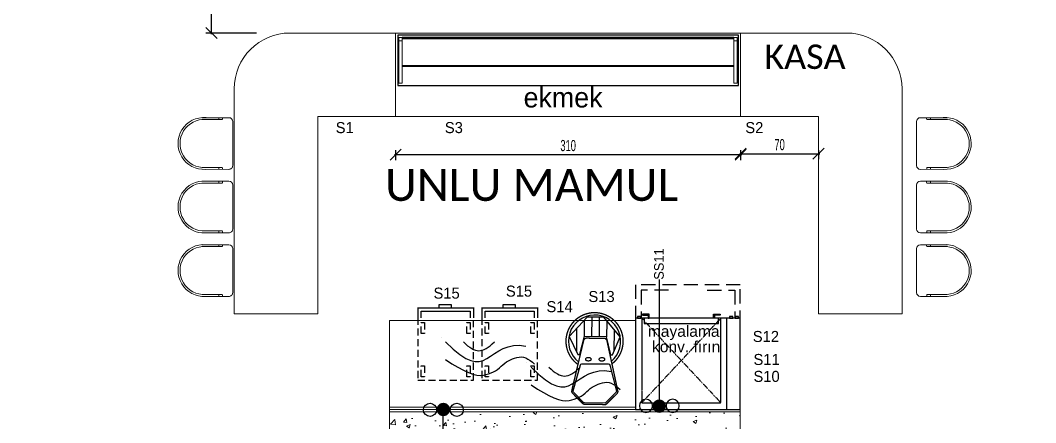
# Model space of a CAD drawing. Header units: centimetres. Extents: x -72470 to -43129, y -18750 to -16337.
# Drawn here: x -47794 to -46882, y -17906 to -17545 of the extents above; entities that cross this region are included whole.
import ezdxf

# ---------------------------------------------------------------- set-up
doc = ezdxf.new("R2010")
doc.units = ezdxf.units.CM
doc.header["$MEASUREMENT"] = 0
for name, pattern in [('DASHDOT', [25.4, 12.7, -6.35, 0, -6.35]), ('Dashed', [0.005644, 0.002822, -0.002822]), ('DUZ', [0]), ('HIDDEN', [9.525, 6.35, -3.175]), ('HIDDENX2', [19.05, 12.7, -6.35])]:
    doc.linetypes.add(name, pattern=pattern)
doc.layers.get('0').update_dxf_attribs({"linetype": 'DUZ', "lineweight": 0})
doc.layers.get('Defpoints').update_dxf_attribs({"lineweight": 0})
for name, color, linetype in [('-DWG_ANA', 7, 'Continuous'), ('-DWG_DETAY1', 7, 'Continuous'), ('-DWG_DETAY2', 7, 'Continuous'), ('002 Çizgi', 7, 'Continuous'), ('11-021_500-BLOK B-str_zemin_kat$0$2DTARAMA1', 253, 'Continuous'), ('CAM', 4, 'Continuous'), ('PLAN', 9, 'Continuous'), ('PRO_OLCU', 173, 'Continuous'), ('S2000-002 Çizgi', 7, 'Continuous'), ('S2000-019 Su Tes İşaretler', 5, 'Continuous'), ('SIH', 4, 'Continuous'), ('SU', 152, 'Continuous'), ('wall', 4, 'Continuous'), ('YAZI', 7, 'Continuous')]:
    doc.layers.add(name, color=color, linetype=linetype)
for name, color, linetype, lineweight in [('Auto-Tefris', 32, 'Continuous', 18), ('M-OLCU-IC', 155, 'Continuous', 0), ('TEFRIS', 30, 'Continuous', 9)]:
    doc.layers.add(name, color=color, linetype=linetype, lineweight=lineweight)
doc.styles.add('ARIAL', font='arial.ttf', dxfattribs={"width": 0.6})
doc.styles.get("Standard").update_dxf_attribs({"font": 'candara.ttf'})
doc.styles.add('TAKSİM', font='GOTHIC.TTF', dxfattribs={"height": 20})
doc.styles.add('Yazi-20-Normal', font='arial.ttf', dxfattribs={"height": 10})
doc.dimstyles.new('E_100', dxfattribs={"dimtxt": 10, "dimasz": 10, "dimexe": 5, "dimexo": 30, "dimgap": 3, "dimtad": 1, "dimtoh": 1, "dimdec": 0, "dimzin": 12, "dimdsep": 46, "dimtxsty": 'ARIAL', "dimblk": 'OBLIQUE', "dimcen": 5, "dimdle": 1, "dimclrt": 256, "dimadec": 0, "dimazin": 3, "dimtfac": 1, "dimtdec": 0, "dimtofl": 0, "dimtmove": 2, "dimatfit": 3, "dimldrblk": 'OBLIQUE', "dimfxl": 5, "dimtolj": 1, "dimtzin": 0, "dimarcsym": 0})

# ---------------------------------------------------------------- blocks, each defined once
blk = doc.blocks.new('RT2')
at = {"layer": 'Auto-Tefris'}
for p, q in [((142.9, -17093.6), (115, -17118.6)), ((137.9, -17101.6), (116.8, -17120.5)), ((190.6, -17139), (150.3, -17094)), ((162.7, -17171), (190.2, -17146.5)), ((161.1, -17169), (181.7, -17150.5)), ((114.3, -17166.7), (114.4, -17166.8)), ((114.4, -17166.8), (114.3, -17166.7))]:
    blk.add_line(p, q, dxfattribs=at)
for centre, radius, start, end in [((131.5, -17105.6), 2.58, 11.2162, 72.446), ((135.4, -17102.1), 2.58, 11.2162, 72.446), ((146.4, -17097.5), 5.25, 41.8311, 131.8311), ((140.8, -17143), 35.6, 127.0222, 315.6258), ((140.8, -17143), 32.9, 127.0222, 315.6258), ((186.7, -17142.6), 5.25, 311.8311, 41.8311), ((177, -17156.5), 2.58, 11.2162, 72.446), ((180.9, -17153), 2.58, 11.2162, 72.446)]:
    blk.add_arc(centre, radius, start, end, dxfattribs=at)
blk = doc.blocks.new('_OBLIQUE')
at = {"layer": 'M-OLCU-IC', "linetype": 'ByBlock'}
for p, q in [((-0.5, -0.5), (0.5, 0.5)), ((0, 0), (0, 0))]:
    blk.add_line(p, q, dxfattribs=at)
blk = doc.blocks.new('*D94')
at = {"layer": 'Defpoints', "color": 0, "linetype": 'Continuous', "transparency": 16777216}
for p in [(-47146.99, -17631.57), (-47076.99, -17631.57), (-47076.99, -17664.88)]:
    blk.add_point(p, dxfattribs=at)
at = {"layer": 'TEFRIS', "color": 0, "lineweight": -2, "transparency": 16777216}
for p, q in [((-47146.99, -17661.57), (-47146.99, -17669.88)), ((-47076.99, -17661.57), (-47076.99, -17669.88)), ((-47147.99, -17664.88), (-47075.99, -17664.88))]:
    blk.add_line(p, q, dxfattribs=at)
at = {"layer": 'TEFRIS', "color": 0, "linetype": 'Continuous', "lineweight": -2, "transparency": 16777216, "xscale": 10, "yscale": 10, "zscale": 10, "rotation": 180}
blk.add_blockref('_OBLIQUE', (-47146.99, -17664.88), dxfattribs=at)
at = {"layer": 'TEFRIS', "color": 0, "linetype": 'Continuous', "lineweight": -2, "transparency": 16777216, "xscale": 10, "yscale": 10, "zscale": 10}
blk.add_blockref('_OBLIQUE', (-47076.99, -17664.88), dxfattribs=at)
at = {"layer": 'TEFRIS', "linetype": 'Continuous', "transparency": 16777216, "insert": (-47111.99, -17656.77), "char_height": 10, "attachment_point": 5, "style": 'ARIAL'}
blk.add_mtext('\\A1;70', dxfattribs=at)
blk = doc.blocks.new('*D95')
at = {"layer": 'Defpoints', "color": 0, "linetype": 'Continuous', "transparency": 16777216}
for p in [(-47456.99, -17631.57), (-47146.99, -17631.57), (-47146.99, -17665.72)]:
    blk.add_point(p, dxfattribs=at)
at = {"layer": 'TEFRIS', "color": 0, "lineweight": -2, "transparency": 16777216}
for p, q in [((-47456.99, -17661.57), (-47456.99, -17670.72)), ((-47146.99, -17661.57), (-47146.99, -17670.72)), ((-47457.99, -17665.72), (-47145.99, -17665.72))]:
    blk.add_line(p, q, dxfattribs=at)
at = {"layer": 'TEFRIS', "color": 0, "linetype": 'Continuous', "lineweight": -2, "transparency": 16777216, "xscale": 10, "yscale": 10, "zscale": 10, "rotation": 180}
blk.add_blockref('_OBLIQUE', (-47456.99, -17665.72), dxfattribs=at)
at = {"layer": 'TEFRIS', "color": 0, "linetype": 'Continuous', "lineweight": -2, "transparency": 16777216, "xscale": 10, "yscale": 10, "zscale": 10}
blk.add_blockref('_OBLIQUE', (-47146.99, -17665.72), dxfattribs=at)
at = {"layer": 'TEFRIS', "linetype": 'Continuous', "transparency": 16777216, "insert": (-47301.99, -17657.61), "char_height": 10, "attachment_point": 5, "style": 'ARIAL'}
blk.add_mtext('\\A1;310', dxfattribs=at)
blk = doc.blocks.new('A$C0C391999')
at = {"layer": '-DWG_ANA', "color": 0, "linetype": 'HIDDEN'}
blk.add_lwpolyline([(56, 0.6), (0, 0.6), (0, 50.6), (56, 50.6)], dxfattribs=at)
at = {"layer": '-DWG_ANA', "color": 0, "const_width": 1.2}
blk.add_lwpolyline([(56, 0.6), (65, 0.6), (65, 50.6), (56, 50.6)], dxfattribs=at)
at = {"layer": '-DWG_DETAY1', "color": 0, "linetype": 'HIDDEN'}
for points in [[(3, 44.6), (13, 44.6), (13, 47.6), (3, 47.6)], [(42, 44.6), (52, 44.6), (52, 47.6), (42, 47.6)], [(3, 3.6), (13, 3.6), (13, 6.6), (3, 6.6)], [(42, 3.6), (52, 3.6), (52, 6.6), (42, 6.6)]]:
    blk.add_lwpolyline(points, close=True, dxfattribs=at)
at = {"layer": '-DWG_DETAY1', "color": 0}
for points in [[(56, 3.6), (62, 3.6), (62, 47.6), (56, 47.6)], [(65, 19.6), (68, 19.6), (68, 30.6), (65, 30.6)]]:
    blk.add_lwpolyline(points, dxfattribs=at)
blk = doc.blocks.new('T_MC')
at = {"layer": '-DWG_DETAY2', "color": 0, "linetype": 'Continuous'}
for points in [[(5, 25), (12.2, 29.6), (18.9, 33.6), (25, 36.8), (30.6, 39.4), (35.7, 41.2), (40.2, 42.3), (44.1, 42.8), (47.5, 42.5), (50.5, 41.8), (53.4, 40.9), (56.2, 39.9), (58.8, 38.8), (61.2, 37.4), (63.4, 35.9), (65.5, 34.3), (67.5, 32.5), (69.4, 30.7), (71.4, 29.1), (73.5, 27.6), (75.6, 26.2), (77.9, 25.1), (80.2, 24.1), (82.5, 23.2), (85, 22.5), (87.5, 22.1), (90, 22), (92.5, 22.4), (95, 23.1), (97.5, 24.3), (100, 25.8), (102.5, 27.7), (105, 30)], [(5, 5), (13.7, 13.2), (21.2, 19.4), (27.7, 23.6), (33.3, 26.1), (38.3, 27.2), (42.8, 27), (47.1, 25.8), (51.2, 23.8), (55.5, 21.2), (60, 18.3), (64.8, 15.3), (69.8, 12.7), (75.3, 10.5), (81.3, 9.2), (87.8, 8.9), (95, 10)], [(25, 5), (27.5, 7.3), (29.8, 9.4), (32.1, 11.1), (34.4, 12.5), (36.5, 13.6), (38.6, 14.4), (40.6, 14.8), (42.5, 15), (44.4, 14.8), (46.4, 14.4), (48.5, 13.6), (50.6, 12.5), (52.9, 11.1), (55.2, 9.4), (57.5, 7.3), (60, 5)], [(0, 0), (0, 0)]]:
    blk.add_lwpolyline(points, dxfattribs=at)
blk = doc.blocks.new('A$C530A5B7E')
at = {"layer": '-DWG_ANA', "color": 0, "const_width": 1.2}
for points in [[(42.09, 37.13, 3.027737), (11.54, 36.28, 3.027737)], [(37.04, 0.6), (17.91, 0.6, -0.198912), (16, 1.39), (6.97, 10.42, -0.242213), (6.22, 12.77), (16.41, 57.74, -0.366629), (19.07, 60), (34.75, 60, -0.366629), (37.41, 57.74), (47.61, 12.77, -0.242213), (46.85, 10.42), (37.04, 0.6)]]:
    blk.add_lwpolyline(points, format="xyb", dxfattribs=at)
at = {"layer": '-DWG_DETAY1', "color": 0}
for points in [[(41.09, 45.15), (42.44, 45.15), (49.19, 61.35), (34.34, 78.9), (19.49, 78.9), (3.29, 61.35), (11.39, 45.15), (12.74, 45.15)], [(16.79, 76.2), (16.79, 61.35)], [(23.54, 78.9), (23.54, 61.35)], [(30.29, 78.9), (30.29, 61.35)], [(37.04, 74.85), (37.04, 61.35)], [(10.04, 68.66), (10.04, 47.85)], [(43.79, 67.73), (43.79, 48.39)], [(41.09, 45.15), (37.04, 61.35), (16.79, 61.35), (12.74, 45.15)]]:
    blk.add_lwpolyline(points, dxfattribs=at)
blk.add_lwpolyline([(36.48, 1.95), (17.91, 1.95, -0.198912), (16.95, 2.35), (7.92, 11.37, -0.242213), (7.55, 12.55), (13.69, 35.92, -0.366629), (15.02, 37.05), (38.8, 37.05, -0.366629), (40.13, 35.92), (46.28, 12.55, -0.242213), (45.9, 11.37)], format="xyb", close=True, dxfattribs=at)
at = {"layer": '-DWG_DETAY2', "color": 0}
for points in [[(20.84, 39.75, 0.051099), (21.93, 39.86, 0.064948), (22.75, 40.15, 0.104203), (23.37, 40.64, 0.174705), (23.54, 41.1, 0.174705), (23.37, 41.56, 0.104203), (22.75, 42.05, 0.064948), (21.93, 42.34, 0.051099), (20.84, 42.45, 0.051099), (19.75, 42.34, 0.064948), (18.93, 42.05, 0.104203), (18.3, 41.56, 0.174705), (18.14, 41.1, 0.174705), (18.3, 40.64, 0.104203), (18.93, 40.15, 0.064948), (19.75, 39.86, 0.051099)], [(32.99, 39.75, 0.051099), (34.08, 39.86, 0.064948), (34.9, 40.15, 0.104203), (35.52, 40.64, 0.174705), (35.69, 41.1, 0.174705), (35.52, 41.56, 0.104203), (34.9, 42.05, 0.064948), (34.08, 42.34, 0.051099), (32.99, 42.45, 0.051099), (31.9, 42.34, 0.064948), (31.08, 42.05, 0.104203), (30.45, 41.56, 0.174705), (30.29, 41.1, 0.174705), (30.45, 40.64, 0.104203), (31.08, 40.15, 0.064948), (31.9, 39.86, 0.051099)]]:
    blk.add_lwpolyline(points, format="xyb", close=True, dxfattribs=at)
blk.add_arc((26.24, 57.3), 23.47, 310.7165, 232.8649, dxfattribs=at)
blk = doc.blocks.new('A$C08563476')
at = {"layer": 'S2000-002 Çizgi', "linetype": 'HIDDENX2', "ltscale": 10}
blk.add_line((81.85, 85.54), (81.85, 3.54), dxfattribs=at)
at = {"layer": 'S2000-002 Çizgi', "linetype": 'Dashed'}
for p, q in [((5.44, 3.54), (76.67, 79.59)), ((5.44, 79.59), (76.67, 3.54))]:
    blk.add_line(p, q, dxfattribs=at)
at = {"layer": 'S2000-002 Çizgi'}
for points in [[(0, 85.54), (94, 85.54), (94, 3.54), (0, 3.54)], [(1.67, 3.54), (4.73, 3.54), (4.73, 2.12), (1.67, 2.12)], [(84.21, 3.53), (87.28, 3.53), (87.28, 2.12), (84.21, 2.12)], [(89.4, 3.53), (92.46, 3.53), (92.46, 2.12), (89.4, 2.12)]]:
    blk.add_lwpolyline(points, close=True, dxfattribs=at)
at = {"layer": 'S2000-002 Çizgi', "linetype": 'Dashed'}
blk.add_lwpolyline([(5.44, 79.59), (76.67, 79.59), (76.67, 3.54), (5.44, 3.54)], close=True, dxfattribs=at)
at = {"layer": 'S2000-002 Çizgi'}
for points in [[(11.27, 0), (6.14, 0), (6.15, 1), (11.27, 1)], [(11.27, 1), (11.27, 3.53), (12.27, 3.53), (12.27, 0), (11.27, 0)], [(70.83, 1), (70.83, 3.53), (69.83, 3.53), (69.83, 0), (70.83, 0)], [(70.83, 0), (75.96, 0), (75.95, 1), (70.83, 1)]]:
    blk.add_lwpolyline(points, dxfattribs=at)
at = {"layer": 'S2000-002 Çizgi', "linetype": 'HIDDENX2', "ltscale": 10}
blk.add_lwpolyline([(7.79, 8.25), (74.31, 8.25), (74.31, 3.54), (7.79, 3.54)], close=True, dxfattribs=at)
blk = doc.blocks.new('*D91')
at = {"color": 0, "linetype": 'Continuous', "lineweight": -2, "transparency": 16777216}
for p, q in [((-47581.98, -17411.99), (-47627.43, -17411.99)), ((-47622.43, -17557.57), (-47622.43, -17410.99)), ((-47581.99, -17556.57), (-47627.43, -17556.57))]:
    blk.add_line(p, q, dxfattribs=at)
at = {"layer": 'Defpoints', "color": 0, "linetype": 'Continuous', "transparency": 16777216}
for p in [(-47622.43, -17411.99), (-47551.98, -17411.99), (-47551.99, -17556.57)]:
    blk.add_point(p, dxfattribs=at)
at = {"color": 0, "linetype": 'Continuous', "lineweight": -2, "transparency": 16777216, "xscale": 10, "yscale": 10, "zscale": 10}
for p, rotation in [((-47622.43, -17411.99), 90), ((-47622.43, -17556.57), 270)]:
    blk.add_blockref('_OBLIQUE', p, dxfattribs=dict(at, rotation=rotation))
at = {"linetype": 'Continuous', "transparency": 16777216, "insert": (-47630.54, -17484.28), "char_height": 10, "attachment_point": 5, "rotation": 90, "style": 'ARIAL'}
blk.add_mtext('\\A1;145', dxfattribs=at)
blk = doc.blocks.new('A$C7E7D3E18')
at = {"layer": 'SIH', "linetype": 'Continuous', "const_width": 6}
blk.add_lwpolyline([(3, 6, 1), (9, 6, 1)], format="xyb", close=True, dxfattribs=at)
blk = doc.blocks.new('A$C6E87713E')
at = {"layer": 'S2000-019 Su Tes İşaretler'}
for centre in [(5.89, 6.3), (29.89, 6.3)]:
    blk.add_circle(centre, 5.89, dxfattribs=at)
blk.add_blockref('A$C7E7D3E18', (11.95, 0))

msp = doc.modelspace()

# ---------------------------------------------------------------- hatches: boundary and pattern name
h = msp.add_hatch()
h.set_pattern_fill('AR-CONC', color=256, scale=5)
h.set_pattern_definition([(50, (15285.912, -119.802), (35.863009, -3.137607), [3.75, -41.25]), (355, (15285.91, -119.802), (-6.937567, 37.609607), [3, -33]), (100.451444, (15288.9, -120.064), (28.925442, 34.472), [3.18701, -35.057106]), (46.1842, (15285.91, -109.802), (53.362067, -8.275964), [5.625, -61.875]), (96.63564, (15290.36, -110.49), (46.733097, 48.70593), [4.780517, -52.58569]), (351.18416, (15285.91, -109.8), (46.733097, 48.70593), [4.5, -49.5]), (21, (15290.912, -112.302), (29.845353, -20.130945), [3.75, -41.25]), (326, (15290.91, -112.302), (12.165767, 36.257502), [3, -33]), (71.451445, (15293.4, -113.98), (42.011119, 16.126558), [3.18701, -35.057106]), (37.5, (15285.912, -119.802), (0.6079928, 16.6446927), [0, -32.6, 0, -33.5, 0, -33.125]), (7.5, (15285.912, -119.802), (13.153477, 19.7205856), [0, -19.1, 0, -31.85, 0, -12.625]), (327.5, (15274.762, -119.802), (26.6911218, -1.1277436), [0, -12.5, 0, -39, 0, -51.75]), (317.5, (15269.762, -119.802), (29.1593085, 5.005249), [0, -16.25, 0, -25.9, 0, -36.75])])
h.paths.add_polyline_path([(-47371.24, -17950.18), (-47241.63, -17950.18), (-47241.63, -17935.17), (-47371.24, -17935.17)], flags=24)
edge = h.paths.add_edge_path()
edge.add_arc((-47435.15, -17915.83), 4, 90, 180)
edge.add_line((-47439.15, -17915.83), (-47439.15, -17957.83))
edge.add_arc((-47435.15, -17957.83), 4, 180, 270)
edge.add_line((-47435.15, -17961.83), (-47393.15, -17961.83))
edge.add_arc((-47393.15, -17957.83), 4, 270, 360)
edge.add_line((-47389.15, -17957.83), (-47389.15, -17915.83))
edge.add_arc((-47393.15, -17915.83), 4, 0, 90)
edge.add_line((-47393.15, -17911.83), (-47435.15, -17911.83))
h.paths.add_polyline_path([(-47147.35, -17896.4), (-47462.65, -17896.4), (-47462.65, -17976.4), (-47147.35, -17976.4)])
at = {"layer": '11-021_500-BLOK B-str_zemin_kat$0$2DTARAMA1'}
h = msp.add_hatch(dxfattribs=at)
h.set_pattern_fill('ANSI33', color=256, scale=100)
h.set_pattern_definition([(45, (-405862.577, -192797.837), (-17.6776695, 17.6776695), []), (45, (-405844.9, -192797.837), (-17.6776695, 17.6776695), [12.5, -6.25])])
edge = h.paths.add_edge_path()
edge.add_arc((-45801.24, -17327.07), 40, 0, 360)
edge = h.paths.add_edge_path()
edge.add_arc((-46641.24, -17327.07), 40, 0, 360)
edge = h.paths.add_edge_path()
edge.add_arc((-47481.24, -17327.07), 40, 0, 360)
edge = h.paths.add_edge_path()
edge.add_arc((-48321.24, -17327.07), 40, 0, 360)
h.paths.add_polyline_path([(-47188.77, -17161.4), (-47015.01, -17161.4), (-47015.01, -17115.45), (-47188.77, -17115.45)], flags=9)
h.paths.add_polyline_path([(-46335.56, -17161.43), (-46161.79, -17161.43), (-46161.79, -17115.45), (-46335.56, -17115.45)], flags=9)
h.paths.add_polyline_path([(-48028.77, -17161.43), (-47873.65, -17161.43), (-47873.65, -17115.45), (-48028.77, -17115.45)], flags=9)
edge = h.paths.add_edge_path()
edge.add_arc((-49161.24, -17327.07), 40, 0, 360)
edge = h.paths.add_edge_path()
edge.add_arc((-47481.24, -18167.07), 40, 0, 360)
edge = h.paths.add_edge_path()
edge.add_arc((-46641.24, -18167.07), 40, 0, 360)
edge = h.paths.add_edge_path()
edge.add_arc((-45801.24, -18167.07), 40, 0, 360)

# ---------------------------------------------------------------- linework, layer by layer
for points in [[(-47450.99, -17563.57), (-47450.99, -17560.57), (-47450.99, -17563.57), (-47453.99, -17563.57), (-47453.99, -17560.57), (-47450.99, -17560.57)], [(-47149.99, -17563.57), (-47149.99, -17560.57), (-47149.99, -17563.57), (-47152.99, -17563.57), (-47152.99, -17560.57), (-47149.99, -17560.57)], [(-47450.99, -17563.57), (-47450.99, -17601.57), (-47453.99, -17601.57), (-47453.99, -17563.57)], [(-47149.99, -17563.57), (-47149.99, -17601.57), (-47152.99, -17601.57), (-47152.99, -17563.57)]]:
    msp.add_lwpolyline(points)
msp.add_lwpolyline([(-47241.35, -17892.4), (-47241.35, -17894.4), (-47462.65, -17894.4), (-47462.65, -17892.4)], close=True)
at = {"layer": '002 Çizgi', "color": 0, "lineweight": 20}
msp.add_lwpolyline([(-47462.65, -17814.4), (-47241.35, -17814.4), (-47241.35, -17894.4), (-47462.65, -17894.4)], close=True, dxfattribs=at)
at = {"layer": 'CAM'}
msp.add_lwpolyline([(-47148.99, -17558.57), (-47454.99, -17558.57), (-47454.99, -17603.57), (-47148.99, -17603.57)], close=True, dxfattribs=at)
msp.add_lwpolyline([(-47152.99, -17560.57), (-47450.99, -17560.57), (-47450.99, -17561.57), (-47152.99, -17561.57), (-47152.99, -17560.57)], dxfattribs=at)
at = {"layer": 'S2000-002 Çizgi', "linetype": 'HIDDENX2'}
msp.add_lwpolyline([(-47241.35, -17894.4), (-47147.35, -17894.4), (-47147.35, -17782.4), (-47241.35, -17782.4)], close=True, dxfattribs=at)
for points in [[(-47211.77, -17787.4), (-47236.35, -17787.4), (-47236.35, -17811.98)], [(-47176.93, -17787.4), (-47152.35, -17787.4), (-47152.35, -17811.98)]]:
    msp.add_lwpolyline(points, dxfattribs=at)
at = {"layer": 'SU'}
for p, q in [((-47220.12, -17777.89), (-47220.12, -17891.4)), ((-47414.15, -17975.74), (-47414.15, -17894.4))]:
    msp.add_line(p, q, dxfattribs=at)
at = {"layer": 'TEFRIS', "color": 0, "linetype": 'Continuous'}
for p, q in [((-47551.99, -17556.57), (-47051.99, -17556.57)), ((-47456.99, -17631.57), (-47456.99, -17556.57)), ((-47146.99, -17631.57), (-47146.99, -17556.57)), ((-47450.99, -17585.57), (-47152.99, -17585.57)), ((-47450.99, -17586.57), (-47152.99, -17586.57)), ((-47601.99, -17808.45), (-47601.99, -17606.57)), ((-47001.99, -17606.57), (-47001.99, -17808.45)), ((-47526.99, -17631.57), (-47076.99, -17631.57)), ((-47526.99, -17808.45), (-47526.99, -17631.57)), ((-47076.99, -17631.57), (-47076.99, -17808.45)), ((-47526.99, -17808.45), (-47601.99, -17808.45)), ((-47076.99, -17808.45), (-47001.99, -17808.45))]:
    msp.add_line(p, q, dxfattribs=at)
for points in [[(-47462.65, -17894.4), (-47147.35, -17894.4), (-47147.35, -17976.4), (-47462.65, -17976.4)], [(-47462.65, -17896.4), (-47147.35, -17896.4), (-47147.35, -17894.4), (-47462.65, -17894.4)]]:
    msp.add_lwpolyline(points, close=True, dxfattribs=at)
for centre, start, end in [((-47551.99, -17606.57), 90, 180), ((-47051.99, -17606.57), 0, 90)]:
    msp.add_arc(centre, 50, start, end, dxfattribs=at)

# ---------------------------------------------------------------- block references
at = {"layer": 'PLAN', "color": 0, "linetype": 'Continuous', "xscale": -0.8, "yscale": 0.8, "zscale": 0.8, "rotation": 180}
for p in [(-47416.14, -17829.65), (-47339.21, -17852.38)]:
    msp.add_blockref('T_MC', p, dxfattribs=at)
at = {"layer": 'PRO_OLCU', "color": 7, "xscale": -1, "rotation": 270.0000000000001}
for p in [(-47437.57, -17868.22), (-47380.09, -17868.22)]:
    msp.add_blockref('A$C0C391999', p, dxfattribs=at)
at = {"layer": 'PRO_OLCU', "color": 7, "rotation": 359.4210178052077}
msp.add_blockref('A$C530A5B7E', (-47305.09, -17890.17), dxfattribs=at)
at = {"layer": 'S2000-002 Çizgi', "xscale": -1, "rotation": 180}
msp.add_blockref('A$C08563476', (-47241.35, -17808.86), dxfattribs=at)
at = {"layer": 'TEFRIS', "color": 0, "linetype": 'Continuous', "extrusion": (-0.072808, 1.493e-14, 0.997346), "xscale": 0.6534000000000042, "yscale": 0.6534000000000042, "zscale": 0.6534000000000042, "rotation": 48.16893366058381}
for p in [(9248.13, -40100.98, 3467.02), (9305.13, -40100.98, 3467.02), (9362.13, -40100.98, 3467.02)]:
    msp.add_blockref('RT2', p, dxfattribs=at)
at = {"layer": 'TEFRIS', "color": 0, "linetype": 'Continuous', "extrusion": (0.072808, 1.493e-14, 0.997346), "xscale": -0.6534000000000042, "yscale": 0.6534000000000042, "zscale": 0.6534000000000042, "rotation": 311.8310663394162}
for p in [(-9248.13, 54240.29, -3420.03), (-9305.13, 54240.29, -3420.03), (-9362.13, 54240.29, -3420.03)]:
    msp.add_blockref('RT2', p, dxfattribs=at)
at = {"layer": 'wall', "color": 0, "linetype": 'DASHDOT', "rotation": 180}
msp.add_blockref('A$C6E87713E', (-47396.2, -17888.4), dxfattribs=at)
at = {"layer": 'wall', "color": 0, "linetype": 'DASHDOT', "xscale": -1}
msp.add_blockref('A$C6E87713E', (-47202.17, -17897.4), dxfattribs=at)

# ---------------------------------------------------------------- texts
at = {"style": 'TAKSİM'}
for s, height, p in [('ekmek ', 18, (-47342, -17623.4)), ('S1', 9.9, (-47510.84, -17646.39, 0)), ('S3', 9.9, (-47412.77, -17646.39, 0)), ('S2', 9.9, (-47142.78, -17646.39, 0)), ('S15', 9.9, (-47422.96, -17794.92, 0)), ('S15', 9.9, (-47357.93, -17793.1, 0)), ('S13', 9.9, (-47283.77, -17797.96, 0)), ('S14', 9.9, (-47321.46, -17807.07, 0)), ('S12', 9.9, (-47136.07, -17833.8, 0)), ('S11', 9.9, (-47135.46, -17854.45, 0)), ('S10', 9.9, (-47135.46, -17869.63, 0))]:
    msp.add_text(s, height=height, dxfattribs=at).set_placement(p)
at = {"layer": 'SU', "style": 'TAKSİM'}
msp.add_text('SS11', height=8.64, rotation=90, dxfattribs=at).set_placement((-47216.09, -17777.99))
at = {"layer": 'TEFRIS', "color": 0, "linetype": 'Continuous', "attachment_point": 1}
for s, width, insert, char_height in [('KASA    ', 129, (-47125.65, -17566.89, -20.64), 21.91), ('UNLU MAMUL ', 310.4285, (-47466.49, -17678.66), 28.5289)]:
    msp.add_mtext_dynamic_manual_height_columns(s, width=width, gutter_width=570.58, heights=[0], dxfattribs=dict(at, insert=insert, char_height=char_height))
at = {"layer": 'YAZI', "style": 'Yazi-20-Normal'}
for s, p in [('mayalama', (-47230.4, -17829.15)), ('konv. fırın', (-47226.62, -17842.99))]:
    msp.add_text(s, height=10, dxfattribs=at).set_placement(p)

# ---------------------------------------------------------------- dimensions: what is measured, and where the dimension line sits
at = {"color": 0, "linetype": 'Continuous'}
dim = msp.add_linear_dim(base=(-47622.43, -17411.99), p1=(-47551.99, -17556.57), p2=(-47551.98, -17411.99), angle=90, dimstyle='E_100', dxfattribs=at)
dim.commit()
dim.dimension.update_dxf_attribs({"geometry": '*D91', "text_midpoint": (-47630.54, -17484.28)})
at = {"layer": 'TEFRIS', "color": 0, "linetype": 'Continuous'}
for base, p1, p2, picture, middle in [((-47146.99, -17665.72), (-47456.99, -17631.57), (-47146.99, -17631.57), '*D95', (-47301.99, -17657.61)), ((-47076.99, -17664.88), (-47146.99, -17631.57), (-47076.99, -17631.57), '*D94', (-47111.99, -17656.77))]:
    dim = msp.add_linear_dim(base=base, p1=p1, p2=p2, dimstyle='E_100', override={"dimfxlon": 1}, dxfattribs=at)
    dim.commit()
    dim.dimension.update_dxf_attribs({"geometry": picture, "text_midpoint": middle})

doc.saveas('drawing.dxf')
